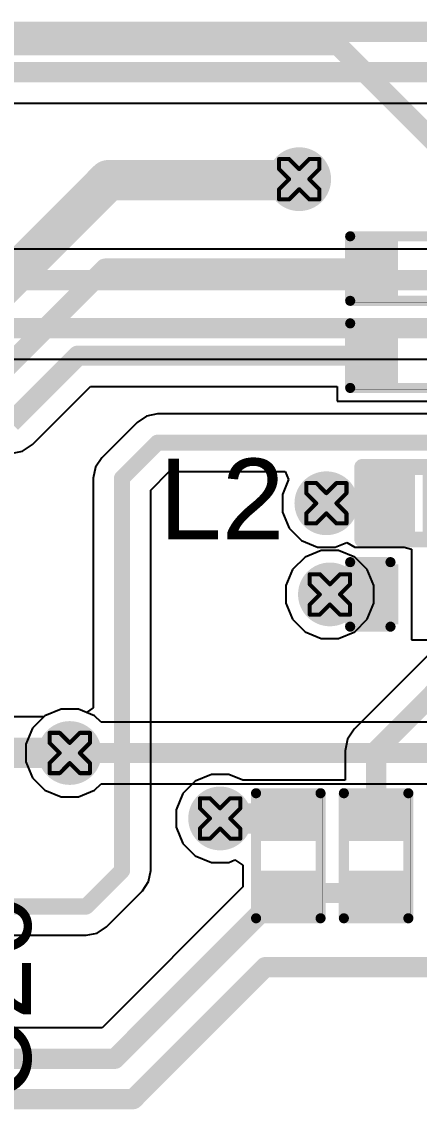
# Model space of a CAD drawing. Header units: inches. Extents: x 0 to 212, y 0 to 208.
# Drawn here: x 4.035 to 4.233, y 2.416 to 2.955 of the extents above; entities that cross this region are included whole.
import ezdxf

# ---------------------------------------------------------------- set-up
doc = ezdxf.new("R2010")
doc.units = ezdxf.units.IN
doc.header["$MEASUREMENT"] = 0
for name, color, linetype in [('Bottom Layer', 5, 'Continuous'), ('Bottom Solder', 6, 'Continuous'), ('Drill Drawing', 1, 'Continuous'), ('Top Layer', 1, 'Continuous'), ('Top Overlay', 2, 'Continuous'), ('Top Paste', 8, 'Continuous'), ('Top Solder', 216, 'Continuous'), ('Via Holes', 16, 'Continuous')]:
    doc.layers.add(name, color=color, linetype=linetype)
doc.styles.add('Arial', font='', dxfattribs={"height": 0.2})
doc.styles.get('Arial').set_extended_font_data('Arial')

# ---------------------------------------------------------------- blocks, each defined once
blk = doc.blocks.new('R___0402_35')
at = {"layer": 'Top Layer'}
for points in [[(-0.0275, -0.0125), (-0.0275, 0.0125), (-0.0095, 0.0125), (-0.0095, -0.0125)], [(0.0095, -0.0125), (0.0095, 0.0125), (0.0275, 0.0125), (0.0275, -0.0125)]]:
    blk.add_hatch(color=1, dxfattribs=at).paths.add_polyline_path(points)
at = {"layer": 'Top Paste'}
for points in [[(-0.0275, -0.0125), (-0.0275, 0.0125), (-0.0095, 0.0125), (-0.0095, -0.0125)], [(0.0095, -0.0125), (0.0095, 0.0125), (0.0275, 0.0125), (0.0275, -0.0125)]]:
    blk.add_hatch(color=8, dxfattribs=at).paths.add_polyline_path(points)
at = {"layer": 'Top Solder'}
for points in [[(-0.02967, -0.01467), (-0.02967, 0.01467), (-0.00733, 0.01467), (-0.00733, -0.01467)], [(0.00733, -0.01467), (0.00733, 0.01467), (0.02967, 0.01467), (0.02967, -0.01467)]]:
    blk.add_hatch(color=216, dxfattribs=at).paths.add_polyline_path(points)
at = {"layer": 'Top Overlay'}
for points, const_width in [([(-0.031, 0.016), (0.031, 0.016)], 0.005), ([(-0.031, -0.016), (-0.031, 0.016)], 0.005), ([(0.031, -0.016), (0.031, 0.016)], 0.005), ([(-0.031, -0.016), (0.031, -0.016)], 0.005), ([(-0.032, -0.017), (0.032, -0.017)], 0.000127)]:
    blk.add_lwpolyline(points, dxfattribs=dict(at, const_width=const_width))
for points, const_width in [([(-0.03225, 0.016, 1), (-0.02975, 0.016, 1)], 0.0025), ([(-0.03225, 0.016, 1), (-0.02975, 0.016, 1)], 0.0025), ([(0.02975, 0.016, 1), (0.03225, 0.016, 1)], 0.0025), ([(0.02975, 0.016, 1), (0.03225, 0.016, 1)], 0.0025), ([(-0.03225, -0.016, 1), (-0.02975, -0.016, 1)], 0.0025), ([(-0.03225, -0.016, 1), (-0.02975, -0.016, 1)], 0.0025), ([(0.02975, -0.016, 1), (0.03225, -0.016, 1)], 0.0025), ([(0.02975, -0.016, 1), (0.03225, -0.016, 1)], 0.0025), ([(-0.03203, -0.017, 1), (-0.03197, -0.017, 1)], 0.0000635), ([(0.03197, -0.017, 1), (0.03203, -0.017, 1)], 0.0000635)]:
    blk.add_lwpolyline(points, format="xyb", close=True, dxfattribs=dict(at, const_width=const_width))
blk = doc.blocks.new('R___0402_36')
at = {"layer": 'Top Layer'}
for points in [[(-0.0275, -0.0125), (-0.0275, 0.0125), (-0.0095, 0.0125), (-0.0095, -0.0125)], [(0.0095, -0.0125), (0.0095, 0.0125), (0.0275, 0.0125), (0.0275, -0.0125)]]:
    blk.add_hatch(color=1, dxfattribs=at).paths.add_polyline_path(points)
at = {"layer": 'Top Paste'}
for points in [[(-0.0275, -0.0125), (-0.0275, 0.0125), (-0.0095, 0.0125), (-0.0095, -0.0125)], [(0.0095, -0.0125), (0.0095, 0.0125), (0.0275, 0.0125), (0.0275, -0.0125)]]:
    blk.add_hatch(color=8, dxfattribs=at).paths.add_polyline_path(points)
at = {"layer": 'Top Solder'}
for points in [[(-0.02967, -0.01467), (-0.02967, 0.01467), (-0.00733, 0.01467), (-0.00733, -0.01467)], [(0.00733, -0.01467), (0.00733, 0.01467), (0.02967, 0.01467), (0.02967, -0.01467)]]:
    blk.add_hatch(color=216, dxfattribs=at).paths.add_polyline_path(points)
at = {"layer": 'Top Overlay'}
for points, const_width in [([(-0.031, 0.016), (0.031, 0.016)], 0.005), ([(-0.031, -0.016), (-0.031, 0.016)], 0.005), ([(0.031, -0.016), (0.031, 0.016)], 0.005), ([(-0.031, -0.016), (0.031, -0.016)], 0.005), ([(-0.032, -0.017), (0.032, -0.017)], 0.000127)]:
    blk.add_lwpolyline(points, dxfattribs=dict(at, const_width=const_width))
for points, const_width in [([(-0.03225, 0.016, 1), (-0.02975, 0.016, 1)], 0.0025), ([(-0.03225, 0.016, 1), (-0.02975, 0.016, 1)], 0.0025), ([(0.02975, 0.016, 1), (0.03225, 0.016, 1)], 0.0025), ([(0.02975, 0.016, 1), (0.03225, 0.016, 1)], 0.0025), ([(-0.03225, -0.016, 1), (-0.02975, -0.016, 1)], 0.0025), ([(-0.03225, -0.016, 1), (-0.02975, -0.016, 1)], 0.0025), ([(0.02975, -0.016, 1), (0.03225, -0.016, 1)], 0.0025), ([(0.02975, -0.016, 1), (0.03225, -0.016, 1)], 0.0025), ([(-0.03203, -0.017, 1), (-0.03197, -0.017, 1)], 0.0000635), ([(0.03197, -0.017, 1), (0.03203, -0.017, 1)], 0.0000635)]:
    blk.add_lwpolyline(points, format="xyb", close=True, dxfattribs=dict(at, const_width=const_width))
blk = doc.blocks.new('R___0402_43')
at = {"layer": 'Top Layer'}
for points in [[(-0.0275, -0.0125), (-0.0275, 0.0125), (-0.0095, 0.0125), (-0.0095, -0.0125)], [(0.0095, -0.0125), (0.0095, 0.0125), (0.0275, 0.0125), (0.0275, -0.0125)]]:
    blk.add_hatch(color=1, dxfattribs=at).paths.add_polyline_path(points)
at = {"layer": 'Top Paste'}
for points in [[(-0.0275, -0.0125), (-0.0275, 0.0125), (-0.0095, 0.0125), (-0.0095, -0.0125)], [(0.0095, -0.0125), (0.0095, 0.0125), (0.0275, 0.0125), (0.0275, -0.0125)]]:
    blk.add_hatch(color=8, dxfattribs=at).paths.add_polyline_path(points)
at = {"layer": 'Top Solder'}
for points in [[(-0.02967, -0.01467), (-0.02967, 0.01467), (-0.00733, 0.01467), (-0.00733, -0.01467)], [(0.00733, -0.01467), (0.00733, 0.01467), (0.02967, 0.01467), (0.02967, -0.01467)]]:
    blk.add_hatch(color=216, dxfattribs=at).paths.add_polyline_path(points)
at = {"layer": 'Top Overlay'}
for points, const_width in [([(-0.031, 0.016), (-0.031, -0.016)], 0.005), ([(-0.031, 0.016), (0.031, 0.016)], 0.005), ([(0.031, 0.016), (0.031, -0.016)], 0.005), ([(-0.031, -0.016), (0.031, -0.016)], 0.005), ([(-0.032, -0.017), (0.032, -0.017)], 0.000127)]:
    blk.add_lwpolyline(points, dxfattribs=dict(at, const_width=const_width))
for points, const_width in [([(-0.03225, 0.016, 1), (-0.02975, 0.016, 1)], 0.0025), ([(-0.03225, 0.016, 1), (-0.02975, 0.016, 1)], 0.0025), ([(0.02975, 0.016, 1), (0.03225, 0.016, 1)], 0.0025), ([(0.02975, 0.016, 1), (0.03225, 0.016, 1)], 0.0025), ([(-0.03225, -0.016, 1), (-0.02975, -0.016, 1)], 0.0025), ([(-0.03225, -0.016, 1), (-0.02975, -0.016, 1)], 0.0025), ([(0.02975, -0.016, 1), (0.03225, -0.016, 1)], 0.0025), ([(0.02975, -0.016, 1), (0.03225, -0.016, 1)], 0.0025), ([(-0.03203, -0.017, 1), (-0.03197, -0.017, 1)], 0.0000635), ([(0.03197, -0.017, 1), (0.03203, -0.017, 1)], 0.0000635)]:
    blk.add_lwpolyline(points, format="xyb", close=True, dxfattribs=dict(at, const_width=const_width))
blk = doc.blocks.new('R___0402_59')
at = {"layer": 'Top Layer'}
for points in [[(-0.0275, -0.0125), (-0.0275, 0.0125), (-0.0095, 0.0125), (-0.0095, -0.0125)], [(0.0095, -0.0125), (0.0095, 0.0125), (0.0275, 0.0125), (0.0275, -0.0125)]]:
    blk.add_hatch(color=1, dxfattribs=at).paths.add_polyline_path(points)
at = {"layer": 'Top Paste'}
for points in [[(-0.0275, -0.0125), (-0.0275, 0.0125), (-0.0095, 0.0125), (-0.0095, -0.0125)], [(0.0095, -0.0125), (0.0095, 0.0125), (0.0275, 0.0125), (0.0275, -0.0125)]]:
    blk.add_hatch(color=8, dxfattribs=at).paths.add_polyline_path(points)
at = {"layer": 'Top Solder'}
for points in [[(-0.02967, -0.01467), (-0.02967, 0.01467), (-0.00733, 0.01467), (-0.00733, -0.01467)], [(0.00733, -0.01467), (0.00733, 0.01467), (0.02967, 0.01467), (0.02967, -0.01467)]]:
    blk.add_hatch(color=216, dxfattribs=at).paths.add_polyline_path(points)
at = {"layer": 'Top Overlay'}
for points, const_width in [([(-0.031, 0.016), (-0.031, -0.016)], 0.005), ([(-0.031, 0.016), (0.031, 0.016)], 0.005), ([(0.031, 0.016), (0.031, -0.016)], 0.005), ([(-0.031, -0.016), (0.031, -0.016)], 0.005), ([(-0.032, -0.017), (0.032, -0.017)], 0.000127)]:
    blk.add_lwpolyline(points, dxfattribs=dict(at, const_width=const_width))
for points, const_width in [([(-0.03225, 0.016, 1), (-0.02975, 0.016, 1)], 0.0025), ([(-0.03225, 0.016, 1), (-0.02975, 0.016, 1)], 0.0025), ([(0.02975, 0.016, 1), (0.03225, 0.016, 1)], 0.0025), ([(0.02975, 0.016, 1), (0.03225, 0.016, 1)], 0.0025), ([(-0.03225, -0.016, 1), (-0.02975, -0.016, 1)], 0.0025), ([(-0.03225, -0.016, 1), (-0.02975, -0.016, 1)], 0.0025), ([(0.02975, -0.016, 1), (0.03225, -0.016, 1)], 0.0025), ([(0.02975, -0.016, 1), (0.03225, -0.016, 1)], 0.0025), ([(-0.03203, -0.017, 1), (-0.03197, -0.017, 1)], 0.0000635), ([(0.03197, -0.017, 1), (0.03203, -0.017, 1)], 0.0000635)]:
    blk.add_lwpolyline(points, format="xyb", close=True, dxfattribs=dict(at, const_width=const_width))
blk = doc.blocks.new('IND_0402_91')
at = {"layer": 'Top Layer'}
for points in [[(-0.02165, 0.01181), (-0.00591, 0.01181), (-0.00591, -0.01181), (-0.02165, -0.01181)], [(0.00591, 0.01181), (0.02165, 0.01181), (0.02165, -0.01181), (0.00591, -0.01181)]]:
    blk.add_hatch(color=1, dxfattribs=at).paths.add_polyline_path(points)
at = {"layer": 'Top Paste'}
for points in [[(-0.02165, 0.01181), (-0.00591, 0.01181), (-0.00591, -0.01181), (-0.02165, -0.01181)], [(0.00591, 0.01181), (0.02165, 0.01181), (0.02165, -0.01181), (0.00591, -0.01181)]]:
    blk.add_hatch(color=8, dxfattribs=at).paths.add_polyline_path(points)
at = {"layer": 'Top Solder'}
for points in [[(-0.02565, 0.01581), (-0.00191, 0.01581), (-0.00191, -0.01581), (-0.02565, -0.01581)], [(0.00191, 0.01581), (0.02565, 0.01581), (0.02565, -0.01581), (0.00191, -0.01581)]]:
    blk.add_hatch(color=216, dxfattribs=at).paths.add_polyline_path(points)
at = {"layer": 'Top Overlay', "const_width": 0.00787}
for points in [[(-0.028, 0.018), (-0.028, -0.018)], [(-0.012, 0.018), (-0.028, 0.018)], [(0.028, 0.018), (-0.012, 0.018)], [(0.028, 0.018), (0.028, -0.018)], [(-0.012, -0.018), (-0.028, -0.018)], [(0.028, -0.018), (-0.012, -0.018)]]:
    blk.add_lwpolyline(points, dxfattribs=at)
at = {"layer": 'Top Overlay', "const_width": 0.00394}
for points in [[(-0.02997, 0.018, 1), (-0.02603, 0.018, 1)], [(-0.02997, 0.018, 1), (-0.02603, 0.018, 1)], [(-0.01397, 0.018, 1), (-0.01003, 0.018, 1)], [(-0.01397, 0.018, 1), (-0.01003, 0.018, 1)], [(0.02603, 0.018, 1), (0.02997, 0.018, 1)], [(0.02603, 0.018, 1), (0.02997, 0.018, 1)], [(-0.02997, -0.018, 1), (-0.02603, -0.018, 1)], [(-0.02997, -0.018, 1), (-0.02603, -0.018, 1)], [(-0.01397, -0.018, 1), (-0.01003, -0.018, 1)], [(-0.01397, -0.018, 1), (-0.01003, -0.018, 1)], [(0.02603, -0.018, 1), (0.02997, -0.018, 1)], [(0.02603, -0.018, 1), (0.02997, -0.018, 1)]]:
    blk.add_lwpolyline(points, format="xyb", close=True, dxfattribs=at)
blk = doc.blocks.new('C___0402_121')
at = {"layer": 'Top Layer'}
for points in [[(-0.0275, -0.0125), (-0.0275, 0.0125), (-0.0095, 0.0125), (-0.0095, -0.0125)], [(0.0095, -0.0125), (0.0095, 0.0125), (0.0275, 0.0125), (0.0275, -0.0125)]]:
    blk.add_hatch(color=1, dxfattribs=at).paths.add_polyline_path(points)
at = {"layer": 'Top Paste'}
for points in [[(-0.0275, -0.0125), (-0.0275, 0.0125), (-0.0095, 0.0125), (-0.0095, -0.0125)], [(0.0095, -0.0125), (0.0095, 0.0125), (0.0275, 0.0125), (0.0275, -0.0125)]]:
    blk.add_hatch(color=8, dxfattribs=at).paths.add_polyline_path(points)
at = {"layer": 'Top Solder'}
for points in [[(-0.02986, -0.01486), (-0.02986, 0.01486), (-0.00714, 0.01486), (-0.00714, -0.01486)], [(0.00714, -0.01486), (0.00714, 0.01486), (0.02986, 0.01486), (0.02986, -0.01486)]]:
    blk.add_hatch(color=216, dxfattribs=at).paths.add_polyline_path(points)
at = {"layer": 'Top Overlay', "const_width": 0.005}
for points in [[(-0.011, 0.016), (-0.031, 0.016)], [(-0.031, 0.016), (-0.031, -0.016)], [(0.031, 0.016), (0.011, 0.016)], [(0.031, 0.016), (0.031, -0.016)], [(-0.011, -0.016), (-0.031, -0.016)], [(0.031, -0.016), (0.011, -0.016)]]:
    blk.add_lwpolyline(points, dxfattribs=at)
at = {"layer": 'Top Overlay', "const_width": 0.0025}
for points in [[(-0.03225, 0.016, 1), (-0.02975, 0.016, 1)], [(-0.03225, 0.016, 1), (-0.02975, 0.016, 1)], [(-0.01225, 0.016, 1), (-0.00975, 0.016, 1)], [(0.00975, 0.016, 1), (0.01225, 0.016, 1)], [(0.02975, 0.016, 1), (0.03225, 0.016, 1)], [(0.02975, 0.016, 1), (0.03225, 0.016, 1)], [(-0.03225, -0.016, 1), (-0.02975, -0.016, 1)], [(-0.03225, -0.016, 1), (-0.02975, -0.016, 1)], [(-0.01225, -0.016, 1), (-0.00975, -0.016, 1)], [(0.00975, -0.016, 1), (0.01225, -0.016, 1)], [(0.02975, -0.016, 1), (0.03225, -0.016, 1)], [(0.02975, -0.016, 1), (0.03225, -0.016, 1)]]:
    blk.add_lwpolyline(points, format="xyb", close=True, dxfattribs=at)

msp = doc.modelspace()

# ---------------------------------------------------------------- hatches: boundary and pattern name
at = {"layer": 'Bottom Layer'}
h = msp.add_hatch(color=5, dxfattribs=at)
edge = h.paths.add_edge_path()
edge.add_arc((4.1731, 2.87705), 0.01181, 0, 360)
h = msp.add_hatch(color=5, dxfattribs=at)
edge = h.paths.add_edge_path()
edge.add_arc((4.18656, 2.71639), 0.01181, 0, 360)
h = msp.add_hatch(color=5, dxfattribs=at)
edge = h.paths.add_edge_path()
edge.add_arc((4.18833, 2.6712), 0.01181, 0, 360)
h = msp.add_hatch(color=5, dxfattribs=at)
edge = h.paths.add_edge_path()
edge.add_arc((4.05927, 2.59257), 0.01181, 0, 360)
h = msp.add_hatch(color=5, dxfattribs=at)
edge = h.paths.add_edge_path()
edge.add_arc((4.13386, 2.56013), 0.01181, 0, 360)
at = {"layer": 'Bottom Solder'}
h = msp.add_hatch(color=6, dxfattribs=at)
edge = h.paths.add_edge_path()
edge.add_arc((4.1731, 2.87705), 0.01581, 0, 360)
h = msp.add_hatch(color=6, dxfattribs=at)
edge = h.paths.add_edge_path()
edge.add_arc((4.18656, 2.71639), 0.01581, 0, 360)
h = msp.add_hatch(color=6, dxfattribs=at)
edge = h.paths.add_edge_path()
edge.add_arc((4.18833, 2.6712), 0.01581, 0, 360)
h = msp.add_hatch(color=6, dxfattribs=at)
edge = h.paths.add_edge_path()
edge.add_arc((4.05927, 2.59257), 0.01581, 0, 360)
h = msp.add_hatch(color=6, dxfattribs=at)
edge = h.paths.add_edge_path()
edge.add_arc((4.13386, 2.56013), 0.01581, 0, 360)
at = {"layer": 'Top Layer'}
h = msp.add_hatch(color=1, dxfattribs=at)
edge = h.paths.add_edge_path()
edge.add_arc((4.1731, 2.87705), 0.01181, 0, 360)
h = msp.add_hatch(color=1, dxfattribs=at)
edge = h.paths.add_edge_path()
edge.add_arc((4.18656, 2.71639), 0.01181, 0, 360)
h = msp.add_hatch(color=1, dxfattribs=at)
edge = h.paths.add_edge_path()
edge.add_arc((4.18833, 2.6712), 0.01181, 0, 360)
h = msp.add_hatch(color=1, dxfattribs=at)
edge = h.paths.add_edge_path()
edge.add_arc((4.05927, 2.59257), 0.01181, 0, 360)
h = msp.add_hatch(color=1, dxfattribs=at)
edge = h.paths.add_edge_path()
edge.add_arc((4.13386, 2.56013), 0.01181, 0, 360)
at = {"layer": 'Top Solder'}
h = msp.add_hatch(color=216, dxfattribs=at)
edge = h.paths.add_edge_path()
edge.add_arc((4.1731, 2.87705), 0.01581, 0, 360)
h = msp.add_hatch(color=216, dxfattribs=at)
edge = h.paths.add_edge_path()
edge.add_arc((4.18656, 2.71639), 0.01581, 0, 360)
h = msp.add_hatch(color=216, dxfattribs=at)
edge = h.paths.add_edge_path()
edge.add_arc((4.18833, 2.6712), 0.01581, 0, 360)
h = msp.add_hatch(color=216, dxfattribs=at)
edge = h.paths.add_edge_path()
edge.add_arc((4.05927, 2.59257), 0.01581, 0, 360)
h = msp.add_hatch(color=216, dxfattribs=at)
edge = h.paths.add_edge_path()
edge.add_arc((4.13386, 2.56013), 0.01581, 0, 360)
at = {"layer": 'Via Holes'}
h = msp.add_hatch(color=7, dxfattribs=at)
edge = h.paths.add_edge_path()
edge.add_arc((4.1731, 2.87705), 0.00591, 0, 360)
h = msp.add_hatch(color=7, dxfattribs=at)
edge = h.paths.add_edge_path()
edge.add_arc((4.18656, 2.71639), 0.00591, 0, 360)
h = msp.add_hatch(color=7, dxfattribs=at)
edge = h.paths.add_edge_path()
edge.add_arc((4.18833, 2.6712), 0.00591, 0, 360)
h = msp.add_hatch(color=7, dxfattribs=at)
edge = h.paths.add_edge_path()
edge.add_arc((4.05927, 2.59257), 0.00591, 0, 360)
h = msp.add_hatch(color=7, dxfattribs=at)
edge = h.paths.add_edge_path()
edge.add_arc((4.13386, 2.56013), 0.00591, 0, 360)

# ---------------------------------------------------------------- linework, layer by layer
at = {"layer": 'Bottom Layer'}
for p, q in [((3.95674, 2.91481), (4.49312, 2.91481)), ((4.50076, 2.8423), (3.75486, 2.8423)), ((3.7272, 2.7879), (4.51209, 2.7879)), ((4.18399, 2.69301), (4.17598, 2.68969)), ((4.19267, 2.69301), (4.18399, 2.69301)), ((4.20069, 2.68969), (4.19267, 2.69301)), ((4.17598, 2.68969), (4.16984, 2.68355)), ((4.20682, 2.68355), (4.20069, 2.68969)), ((4.16984, 2.68355), (4.16652, 2.67554)), ((4.21014, 2.67554), (4.20682, 2.68355)), ((4.16652, 2.67554), (4.16652, 2.66686)), ((4.21014, 2.66686), (4.21014, 2.67554)), ((4.16652, 2.66686), (4.16984, 2.65884)), ((4.20682, 2.65884), (4.21014, 2.66686)), ((4.16984, 2.65884), (4.17598, 2.65271)), ((4.20069, 2.65271), (4.20682, 2.65884)), ((4.17598, 2.65271), (4.18399, 2.64939)), ((4.19267, 2.64939), (4.20069, 2.65271)), ((4.18399, 2.64939), (4.19267, 2.64939)), ((4.04691, 2.61106), (4.04078, 2.60493)), ((4.05493, 2.61438), (4.04691, 2.61106)), ((4.0636, 2.61438), (4.05493, 2.61438)), ((4.07162, 2.61106), (4.0636, 2.61438)), ((4.07482, 2.60787), (4.07162, 2.61106)), ((4.04078, 2.60493), (4.03745, 2.59691)), ((4.80423, 2.60787), (4.07482, 2.60787)), ((4.03745, 2.59691), (4.03745, 2.58823)), ((4.03745, 2.58823), (4.04078, 2.58022)), ((4.04078, 2.58022), (4.04691, 2.57408)), ((4.07162, 2.57408), (4.07482, 2.57728)), ((4.07482, 2.57728), (4.81057, 2.57728)), ((4.04691, 2.57408), (4.05493, 2.57076)), ((4.0636, 2.57076), (4.07162, 2.57408)), ((4.05493, 2.57076), (4.0636, 2.57076))]:
    msp.add_line(p, q, dxfattribs=at)
at = {"layer": 'Bottom Layer', "const_width": 0.01}
for points in [[(3.07053, 2.9501), (4.45478, 2.9501)], [(3.6584, 2.9301), (4.49312, 2.9301)], [(3.7393, 2.827), (4.5071, 2.827)], [(3.71165, 2.80319), (4.51209, 2.80319)], [(4.05927, 2.59257), (4.81057, 2.59257)]]:
    msp.add_lwpolyline(points, dxfattribs=at)
at = {"layer": 'Bottom Layer', "const_width": 0.005}
msp.add_lwpolyline([(4.05677, 2.59257, 1), (4.06177, 2.59257, 1)], format="xyb", close=True, dxfattribs=at)
at = {"layer": 'Drill Drawing', "const_width": 0.002}
for points in [[(4.1631, 2.88205), (4.1631, 2.88705)], [(4.1631, 2.88705), (4.1681, 2.88705)], [(4.1681, 2.88705), (4.1731, 2.88205)], [(4.1731, 2.88205), (4.1781, 2.88705)], [(4.1781, 2.88705), (4.1831, 2.88705)], [(4.1831, 2.88205), (4.1831, 2.88705)], [(4.1631, 2.88205), (4.1681, 2.87705)], [(4.1781, 2.87705), (4.1831, 2.88205)], [(4.1631, 2.87205), (4.1681, 2.87705)], [(4.1781, 2.87705), (4.1831, 2.87205)], [(4.1631, 2.86705), (4.1631, 2.87205)], [(4.1681, 2.86705), (4.1731, 2.87205)], [(4.1731, 2.87205), (4.1781, 2.86705)], [(4.1831, 2.86705), (4.1831, 2.87205)], [(4.1631, 2.86705), (4.1681, 2.86705)], [(4.1781, 2.86705), (4.1831, 2.86705)], [(4.17656, 2.72139), (4.17656, 2.72639)], [(4.17656, 2.72639), (4.18156, 2.72639)], [(4.18156, 2.72639), (4.18656, 2.72139)], [(4.18656, 2.72139), (4.19156, 2.72639)], [(4.19156, 2.72639), (4.19656, 2.72639)], [(4.19656, 2.72139), (4.19656, 2.72639)], [(4.17656, 2.72139), (4.18156, 2.71639)], [(4.17656, 2.71139), (4.18156, 2.71639)], [(4.19156, 2.71639), (4.19656, 2.72139)], [(4.19156, 2.71639), (4.19656, 2.71139)], [(4.17656, 2.70639), (4.17656, 2.71139)], [(4.18156, 2.70639), (4.18656, 2.71139)], [(4.18656, 2.71139), (4.19156, 2.70639)], [(4.19656, 2.70639), (4.19656, 2.71139)], [(4.17656, 2.70639), (4.18156, 2.70639)], [(4.19156, 2.70639), (4.19656, 2.70639)], [(4.17833, 2.6762), (4.17833, 2.6812)], [(4.17833, 2.6812), (4.18333, 2.6812)], [(4.18333, 2.6812), (4.18833, 2.6762)], [(4.18833, 2.6762), (4.19333, 2.6812)], [(4.19333, 2.6812), (4.19833, 2.6812)], [(4.19833, 2.6762), (4.19833, 2.6812)], [(4.17833, 2.6762), (4.18333, 2.6712)], [(4.19333, 2.6712), (4.19833, 2.6762)], [(4.17833, 2.6662), (4.18333, 2.6712)], [(4.19333, 2.6712), (4.19833, 2.6662)], [(4.17833, 2.6612), (4.17833, 2.6662)], [(4.18333, 2.6612), (4.18833, 2.6662)], [(4.18833, 2.6662), (4.19333, 2.6612)], [(4.19833, 2.6612), (4.19833, 2.6662)], [(4.17833, 2.6612), (4.18333, 2.6612)], [(4.19333, 2.6612), (4.19833, 2.6612)], [(4.04927, 2.59757), (4.04927, 2.60257)], [(4.04927, 2.60257), (4.05427, 2.60257)], [(4.05427, 2.60257), (4.05927, 2.59757)], [(4.05927, 2.59757), (4.06427, 2.60257)], [(4.06427, 2.60257), (4.06927, 2.60257)], [(4.06927, 2.59757), (4.06927, 2.60257)], [(4.04927, 2.59757), (4.05427, 2.59257)], [(4.04927, 2.58757), (4.05427, 2.59257)], [(4.06427, 2.59257), (4.06927, 2.59757)], [(4.06427, 2.59257), (4.06927, 2.58757)], [(4.04927, 2.58257), (4.04927, 2.58757)], [(4.05427, 2.58257), (4.05927, 2.58757)], [(4.05927, 2.58757), (4.06427, 2.58257)], [(4.06927, 2.58257), (4.06927, 2.58757)], [(4.04927, 2.58257), (4.05427, 2.58257)], [(4.06427, 2.58257), (4.06927, 2.58257)], [(4.12386, 2.56513), (4.12386, 2.57013)], [(4.12386, 2.57013), (4.12886, 2.57013)], [(4.12886, 2.57013), (4.13386, 2.56513)], [(4.13386, 2.56513), (4.13886, 2.57013)], [(4.13886, 2.57013), (4.14386, 2.57013)], [(4.14386, 2.56513), (4.14386, 2.57013)], [(4.12386, 2.56513), (4.12886, 2.56013)], [(4.12386, 2.55513), (4.12886, 2.56013)], [(4.13886, 2.56013), (4.14386, 2.56513)], [(4.13886, 2.56013), (4.14386, 2.55513)], [(4.12386, 2.55013), (4.12386, 2.55513)], [(4.12886, 2.55013), (4.13386, 2.55513)], [(4.13386, 2.55513), (4.13886, 2.55013)], [(4.14386, 2.55013), (4.14386, 2.55513)], [(4.12386, 2.55013), (4.12886, 2.55013)], [(4.13886, 2.55013), (4.14386, 2.55013)]]:
    msp.add_lwpolyline(points, dxfattribs=at)
at = {"layer": 'Drill Drawing', "const_width": 0.001}
for points in [[(4.1626, 2.88705, 1), (4.1636, 2.88705, 1)], [(4.1626, 2.88705, 1), (4.1636, 2.88705, 1)], [(4.1676, 2.88705, 1), (4.1686, 2.88705, 1)], [(4.1676, 2.88705, 1), (4.1686, 2.88705, 1)], [(4.1776, 2.88705, 1), (4.1786, 2.88705, 1)], [(4.1776, 2.88705, 1), (4.1786, 2.88705, 1)], [(4.1826, 2.88705, 1), (4.1836, 2.88705, 1)], [(4.1826, 2.88705, 1), (4.1836, 2.88705, 1)], [(4.1626, 2.88205, 1), (4.1636, 2.88205, 1)], [(4.1626, 2.88205, 1), (4.1636, 2.88205, 1)], [(4.1726, 2.88205, 1), (4.1736, 2.88205, 1)], [(4.1726, 2.88205, 1), (4.1736, 2.88205, 1)], [(4.1826, 2.88205, 1), (4.1836, 2.88205, 1)], [(4.1826, 2.88205, 1), (4.1836, 2.88205, 1)], [(4.1676, 2.87705, 1), (4.1686, 2.87705, 1)], [(4.1676, 2.87705, 1), (4.1686, 2.87705, 1)], [(4.1776, 2.87705, 1), (4.1786, 2.87705, 1)], [(4.1776, 2.87705, 1), (4.1786, 2.87705, 1)], [(4.1626, 2.87205, 1), (4.1636, 2.87205, 1)], [(4.1626, 2.87205, 1), (4.1636, 2.87205, 1)], [(4.1726, 2.87205, 1), (4.1736, 2.87205, 1)], [(4.1726, 2.87205, 1), (4.1736, 2.87205, 1)], [(4.1826, 2.87205, 1), (4.1836, 2.87205, 1)], [(4.1826, 2.87205, 1), (4.1836, 2.87205, 1)], [(4.1626, 2.86705, 1), (4.1636, 2.86705, 1)], [(4.1626, 2.86705, 1), (4.1636, 2.86705, 1)], [(4.1676, 2.86705, 1), (4.1686, 2.86705, 1)], [(4.1676, 2.86705, 1), (4.1686, 2.86705, 1)], [(4.1776, 2.86705, 1), (4.1786, 2.86705, 1)], [(4.1776, 2.86705, 1), (4.1786, 2.86705, 1)], [(4.1826, 2.86705, 1), (4.1836, 2.86705, 1)], [(4.1826, 2.86705, 1), (4.1836, 2.86705, 1)], [(4.17606, 2.72639, 1), (4.17706, 2.72639, 1)], [(4.17606, 2.72639, 1), (4.17706, 2.72639, 1)], [(4.18106, 2.72639, 1), (4.18206, 2.72639, 1)], [(4.18106, 2.72639, 1), (4.18206, 2.72639, 1)], [(4.19106, 2.72639, 1), (4.19206, 2.72639, 1)], [(4.19106, 2.72639, 1), (4.19206, 2.72639, 1)], [(4.19606, 2.72639, 1), (4.19706, 2.72639, 1)], [(4.19606, 2.72639, 1), (4.19706, 2.72639, 1)], [(4.17606, 2.72139, 1), (4.17706, 2.72139, 1)], [(4.17606, 2.72139, 1), (4.17706, 2.72139, 1)], [(4.18106, 2.71639, 1), (4.18206, 2.71639, 1)], [(4.18106, 2.71639, 1), (4.18206, 2.71639, 1)], [(4.18606, 2.72139, 1), (4.18706, 2.72139, 1)], [(4.18606, 2.72139, 1), (4.18706, 2.72139, 1)], [(4.19106, 2.71639, 1), (4.19206, 2.71639, 1)], [(4.19106, 2.71639, 1), (4.19206, 2.71639, 1)], [(4.19606, 2.72139, 1), (4.19706, 2.72139, 1)], [(4.19606, 2.72139, 1), (4.19706, 2.72139, 1)], [(4.17606, 2.71139, 1), (4.17706, 2.71139, 1)], [(4.17606, 2.71139, 1), (4.17706, 2.71139, 1)], [(4.18606, 2.71139, 1), (4.18706, 2.71139, 1)], [(4.18606, 2.71139, 1), (4.18706, 2.71139, 1)], [(4.19606, 2.71139, 1), (4.19706, 2.71139, 1)], [(4.19606, 2.71139, 1), (4.19706, 2.71139, 1)], [(4.17606, 2.70639, 1), (4.17706, 2.70639, 1)], [(4.17606, 2.70639, 1), (4.17706, 2.70639, 1)], [(4.18106, 2.70639, 1), (4.18206, 2.70639, 1)], [(4.18106, 2.70639, 1), (4.18206, 2.70639, 1)], [(4.19106, 2.70639, 1), (4.19206, 2.70639, 1)], [(4.19106, 2.70639, 1), (4.19206, 2.70639, 1)], [(4.19606, 2.70639, 1), (4.19706, 2.70639, 1)], [(4.19606, 2.70639, 1), (4.19706, 2.70639, 1)], [(4.17783, 2.6812, 1), (4.17883, 2.6812, 1)], [(4.17783, 2.6812, 1), (4.17883, 2.6812, 1)], [(4.18283, 2.6812, 1), (4.18383, 2.6812, 1)], [(4.18283, 2.6812, 1), (4.18383, 2.6812, 1)], [(4.19283, 2.6812, 1), (4.19383, 2.6812, 1)], [(4.19283, 2.6812, 1), (4.19383, 2.6812, 1)], [(4.19783, 2.6812, 1), (4.19883, 2.6812, 1)], [(4.19783, 2.6812, 1), (4.19883, 2.6812, 1)], [(4.17783, 2.6762, 1), (4.17883, 2.6762, 1)], [(4.17783, 2.6762, 1), (4.17883, 2.6762, 1)], [(4.18783, 2.6762, 1), (4.18883, 2.6762, 1)], [(4.18783, 2.6762, 1), (4.18883, 2.6762, 1)], [(4.19783, 2.6762, 1), (4.19883, 2.6762, 1)], [(4.19783, 2.6762, 1), (4.19883, 2.6762, 1)], [(4.18283, 2.6712, 1), (4.18383, 2.6712, 1)], [(4.18283, 2.6712, 1), (4.18383, 2.6712, 1)], [(4.19283, 2.6712, 1), (4.19383, 2.6712, 1)], [(4.19283, 2.6712, 1), (4.19383, 2.6712, 1)], [(4.17783, 2.6662, 1), (4.17883, 2.6662, 1)], [(4.17783, 2.6662, 1), (4.17883, 2.6662, 1)], [(4.18783, 2.6662, 1), (4.18883, 2.6662, 1)], [(4.18783, 2.6662, 1), (4.18883, 2.6662, 1)], [(4.19783, 2.6662, 1), (4.19883, 2.6662, 1)], [(4.19783, 2.6662, 1), (4.19883, 2.6662, 1)], [(4.17783, 2.6612, 1), (4.17883, 2.6612, 1)], [(4.17783, 2.6612, 1), (4.17883, 2.6612, 1)], [(4.18283, 2.6612, 1), (4.18383, 2.6612, 1)], [(4.18283, 2.6612, 1), (4.18383, 2.6612, 1)], [(4.19283, 2.6612, 1), (4.19383, 2.6612, 1)], [(4.19283, 2.6612, 1), (4.19383, 2.6612, 1)], [(4.19783, 2.6612, 1), (4.19883, 2.6612, 1)], [(4.19783, 2.6612, 1), (4.19883, 2.6612, 1)], [(4.04877, 2.60257, 1), (4.04977, 2.60257, 1)], [(4.04877, 2.60257, 1), (4.04977, 2.60257, 1)], [(4.05377, 2.60257, 1), (4.05477, 2.60257, 1)], [(4.05377, 2.60257, 1), (4.05477, 2.60257, 1)], [(4.06377, 2.60257, 1), (4.06477, 2.60257, 1)], [(4.06377, 2.60257, 1), (4.06477, 2.60257, 1)], [(4.06877, 2.60257, 1), (4.06977, 2.60257, 1)], [(4.06877, 2.60257, 1), (4.06977, 2.60257, 1)], [(4.04877, 2.59757, 1), (4.04977, 2.59757, 1)], [(4.04877, 2.59757, 1), (4.04977, 2.59757, 1)], [(4.05377, 2.59257, 1), (4.05477, 2.59257, 1)], [(4.05377, 2.59257, 1), (4.05477, 2.59257, 1)], [(4.05877, 2.59757, 1), (4.05977, 2.59757, 1)], [(4.05877, 2.59757, 1), (4.05977, 2.59757, 1)], [(4.06377, 2.59257, 1), (4.06477, 2.59257, 1)], [(4.06377, 2.59257, 1), (4.06477, 2.59257, 1)], [(4.06877, 2.59757, 1), (4.06977, 2.59757, 1)], [(4.06877, 2.59757, 1), (4.06977, 2.59757, 1)], [(4.04877, 2.58757, 1), (4.04977, 2.58757, 1)], [(4.04877, 2.58757, 1), (4.04977, 2.58757, 1)], [(4.05877, 2.58757, 1), (4.05977, 2.58757, 1)], [(4.05877, 2.58757, 1), (4.05977, 2.58757, 1)], [(4.06877, 2.58757, 1), (4.06977, 2.58757, 1)], [(4.06877, 2.58757, 1), (4.06977, 2.58757, 1)], [(4.04877, 2.58257, 1), (4.04977, 2.58257, 1)], [(4.04877, 2.58257, 1), (4.04977, 2.58257, 1)], [(4.05377, 2.58257, 1), (4.05477, 2.58257, 1)], [(4.05377, 2.58257, 1), (4.05477, 2.58257, 1)], [(4.06377, 2.58257, 1), (4.06477, 2.58257, 1)], [(4.06377, 2.58257, 1), (4.06477, 2.58257, 1)], [(4.06877, 2.58257, 1), (4.06977, 2.58257, 1)], [(4.06877, 2.58257, 1), (4.06977, 2.58257, 1)], [(4.12336, 2.57013, 1), (4.12436, 2.57013, 1)], [(4.12336, 2.57013, 1), (4.12436, 2.57013, 1)], [(4.12836, 2.57013, 1), (4.12936, 2.57013, 1)], [(4.12836, 2.57013, 1), (4.12936, 2.57013, 1)], [(4.13836, 2.57013, 1), (4.13936, 2.57013, 1)], [(4.13836, 2.57013, 1), (4.13936, 2.57013, 1)], [(4.14336, 2.57013, 1), (4.14436, 2.57013, 1)], [(4.14336, 2.57013, 1), (4.14436, 2.57013, 1)], [(4.12336, 2.56513, 1), (4.12436, 2.56513, 1)], [(4.12336, 2.56513, 1), (4.12436, 2.56513, 1)], [(4.12836, 2.56013, 1), (4.12936, 2.56013, 1)], [(4.12836, 2.56013, 1), (4.12936, 2.56013, 1)], [(4.13336, 2.56513, 1), (4.13436, 2.56513, 1)], [(4.13336, 2.56513, 1), (4.13436, 2.56513, 1)], [(4.13836, 2.56013, 1), (4.13936, 2.56013, 1)], [(4.13836, 2.56013, 1), (4.13936, 2.56013, 1)], [(4.14336, 2.56513, 1), (4.14436, 2.56513, 1)], [(4.14336, 2.56513, 1), (4.14436, 2.56513, 1)], [(4.12336, 2.55513, 1), (4.12436, 2.55513, 1)], [(4.12336, 2.55513, 1), (4.12436, 2.55513, 1)], [(4.13336, 2.55513, 1), (4.13436, 2.55513, 1)], [(4.13336, 2.55513, 1), (4.13436, 2.55513, 1)], [(4.14336, 2.55513, 1), (4.14436, 2.55513, 1)], [(4.14336, 2.55513, 1), (4.14436, 2.55513, 1)], [(4.12336, 2.55013, 1), (4.12436, 2.55013, 1)], [(4.12336, 2.55013, 1), (4.12436, 2.55013, 1)], [(4.12836, 2.55013, 1), (4.12936, 2.55013, 1)], [(4.12836, 2.55013, 1), (4.12936, 2.55013, 1)], [(4.13836, 2.55013, 1), (4.13936, 2.55013, 1)], [(4.13836, 2.55013, 1), (4.13936, 2.55013, 1)], [(4.14336, 2.55013, 1), (4.14436, 2.55013, 1)], [(4.14336, 2.55013, 1), (4.14436, 2.55013, 1)]]:
    msp.add_lwpolyline(points, format="xyb", close=True, dxfattribs=at)
at = {"layer": 'Top Layer'}
for p, q in [((4.04084, 2.74551), (4.06959, 2.77427)), ((4.06959, 2.77427), (4.19189, 2.77427)), ((4.19189, 2.77427), (4.19189, 2.76706)), ((4.19189, 2.76706), (4.26689, 2.76706)), ((4.10274, 2.76066), (4.09728, 2.75957)), ((4.28867, 2.76066), (4.10274, 2.76066)), ((4.10274, 2.76066), (4.10274, 2.76066)), ((4.09265, 2.75648), (4.0751, 2.73893)), ((4.09728, 2.75957), (4.09265, 2.75648)), ((4.09265, 2.75648), (4.09265, 2.75648)), ((4.03587, 2.7422), (4.04084, 2.74551)), ((4.03002, 2.74104), (4.03587, 2.7422)), ((4.0751, 2.73893), (4.07201, 2.7343)), ((4.07201, 2.7343), (4.07092, 2.72884)), ((4.07092, 2.72884), (4.07092, 2.72884)), ((4.07092, 2.72884), (4.07092, 2.61495)), ((4.09947, 2.72292), (4.10865, 2.73211)), ((4.10865, 2.73211), (4.1662, 2.73211)), ((4.1678, 2.72811), (4.16475, 2.72073)), ((4.1662, 2.73211), (4.1678, 2.72811)), ((4.09947, 2.53428), (4.09947, 2.72292)), ((4.16475, 2.72073), (4.16475, 2.71205)), ((4.16475, 2.71205), (4.16807, 2.70404)), ((4.16807, 2.70404), (4.1742, 2.6979)), ((4.1742, 2.6979), (4.18222, 2.69458)), ((4.1909, 2.69458), (4.19674, 2.697)), ((4.19674, 2.697), (4.20074, 2.69458)), ((4.18222, 2.69458), (4.1909, 2.69458)), ((4.20074, 2.69458), (4.20074, 2.69458)), ((4.20074, 2.69458), (4.22524, 2.69458)), ((4.22524, 2.69458), (4.22888, 2.6937)), ((4.22888, 2.6937), (4.22888, 2.6487)), ((4.22888, 2.6487), (4.23945, 2.6487)), ((4.24098, 2.645), (4.20044, 2.60446)), ((4.07092, 2.61495), (4.06759, 2.61273)), ((4.04634, 2.6105), (3.98495, 2.6105)), ((4.04691, 2.61106), (4.04634, 2.6105)), ((4.05493, 2.61438), (4.04691, 2.61106)), ((4.0636, 2.61438), (4.05493, 2.61438)), ((4.06759, 2.61273), (4.0636, 2.61438)), ((4.20044, 2.60446), (4.19713, 2.5995)), ((4.19713, 2.5995), (4.19596, 2.59365)), ((4.19596, 2.59365), (4.19596, 2.57913)), ((4.12151, 2.57862), (4.11537, 2.57249)), ((4.12952, 2.58194), (4.12151, 2.57862)), ((4.1382, 2.58194), (4.12952, 2.58194)), ((4.14511, 2.57908), (4.1382, 2.58194)), ((4.14519, 2.57913), (4.14511, 2.57908)), ((4.19596, 2.57913), (4.14519, 2.57913)), ((4.14519, 2.57913), (4.14519, 2.57913)), ((4.11537, 2.57249), (4.11205, 2.56447)), ((4.11205, 2.56447), (4.11205, 2.55579)), ((4.11205, 2.55579), (4.11537, 2.54778)), ((4.11537, 2.54778), (4.12151, 2.54164)), ((4.12151, 2.54164), (4.12952, 2.53832)), ((4.1382, 2.53832), (4.14119, 2.53956)), ((4.14119, 2.53956), (4.14519, 2.53689)), ((4.09838, 2.52881), (4.09947, 2.53428)), ((4.09947, 2.53428), (4.09947, 2.53428)), ((4.12952, 2.53832), (4.1382, 2.53832)), ((4.14519, 2.53689), (4.14519, 2.52617)), ((4.09529, 2.52418), (4.09838, 2.52881)), ((4.14519, 2.52617), (4.07527, 2.45625)), ((4.07747, 2.50637), (4.09529, 2.52418)), ((4.09529, 2.52418), (4.09529, 2.52418)), ((3.98662, 2.50219), (4.06738, 2.50219)), ((4.06738, 2.50219), (4.07284, 2.50327)), ((4.06738, 2.50219), (4.06738, 2.50219)), ((4.07284, 2.50327), (4.07747, 2.50637)), ((4.07527, 2.45625), (3.72216, 2.45625))]:
    msp.add_line(p, q, dxfattribs=at)
for points, const_width in [([(3.96575, 2.94347), (4.19225, 2.94347)], 0.01), ([(4.19225, 2.94347), (4.33029, 2.80544)], 0.01), ([(4.01089, 2.80905), (4.07841, 2.87656)], 0.02), ([(4.07841, 2.87656), (4.17261, 2.87656)], 0.02), ([(4.17261, 2.87656), (4.1731, 2.87705)], 0.02), ([(4.02043, 2.77633), (4.07684, 2.83274)], 0.01), ([(4.07684, 2.83274), (4.21089, 2.83274)], 0.01), ([(4.03002, 2.75633), (4.06325, 2.78956)], 0.01), ([(4.06325, 2.78956), (4.21089, 2.78956)], 0.01), ([(4.0852, 2.72884), (4.10274, 2.74638)], 0.008), ([(4.10274, 2.74638), (4.35333, 2.74638)], 0.008), ([(4.0852, 2.53428), (4.0852, 2.72884)], 0.008), ([(4.18656, 2.71639), (4.21861, 2.71639)], 0.015), ([(4.21126, 2.59365), (4.32462, 2.70701)], 0.01), ([(4.18833, 2.6712), (4.21088, 2.6712)], 0.015), ([(3.96253, 2.59265), (4.05919, 2.59265)], 0.015), ([(4.05919, 2.59265), (4.05927, 2.59257)], 0.015), ([(4.21126, 2.56013), (4.21126, 2.59365)], 0.01), ([(4.13386, 2.56013), (4.16769, 2.56013)], 0.015), ([(4.06738, 2.51646), (4.0852, 2.53428)], 0.008), ([(4.08161, 2.44096), (4.15978, 2.51913)], 0.01), ([(4.15978, 2.51913), (4.16019, 2.51913)], 0.01), ([(4.16019, 2.51913), (4.16378, 2.52272)], 0.01), ([(4.16378, 2.52272), (4.16378, 2.52313)], 0.01), ([(4.16769, 2.52313), (4.21125, 2.52313)], 0.01), ([(3.96261, 2.51646), (4.06738, 2.51646)], 0.008), ([(4.09077, 2.42096), (4.15622, 2.48641)], 0.01), ([(4.15622, 2.48641), (4.25443, 2.48641)], 0.01), ([(3.71583, 2.44096), (4.08161, 2.44096)], 0.01), ([(3.6619, 2.42096), (4.09077, 2.42096)], 0.01)]:
    msp.add_lwpolyline(points, dxfattribs=dict(at, const_width=const_width))
for points, const_width in [([(4.18975, 2.94347, 1), (4.19475, 2.94347, 1)], 0.005), ([(4.18975, 2.94347, 1), (4.19475, 2.94347, 1)], 0.005), ([(4.07341, 2.87656, 1), (4.08341, 2.87656, 1)], 0.01), ([(4.07341, 2.87656, 1), (4.08341, 2.87656, 1)], 0.01), ([(4.16761, 2.87656, 1), (4.17761, 2.87656, 1)], 0.01), ([(4.16761, 2.87656, 1), (4.17761, 2.87656, 1)], 0.01), ([(4.1681, 2.87705, 1), (4.1781, 2.87705, 1)], 0.01), ([(4.07434, 2.83274, 1), (4.07934, 2.83274, 1)], 0.005), ([(4.07434, 2.83274, 1), (4.07934, 2.83274, 1)], 0.005), ([(4.20839, 2.83274, 1), (4.21339, 2.83274, 1)], 0.005), ([(4.06075, 2.78956, 1), (4.06575, 2.78956, 1)], 0.005), ([(4.06075, 2.78956, 1), (4.06575, 2.78956, 1)], 0.005), ([(4.20839, 2.78956, 1), (4.21339, 2.78956, 1)], 0.005), ([(4.10074, 2.74638, 1), (4.10474, 2.74638, 1)], 0.004), ([(4.10074, 2.74638, 1), (4.10474, 2.74638, 1)], 0.004), ([(4.0832, 2.72884, 1), (4.0872, 2.72884, 1)], 0.004), ([(4.0832, 2.72884, 1), (4.0872, 2.72884, 1)], 0.004), ([(4.18281, 2.71639, 1), (4.19031, 2.71639, 1)], 0.0075), ([(4.21486, 2.71639, 1), (4.22236, 2.71639, 1)], 0.0075), ([(4.18458, 2.6712, 1), (4.19208, 2.6712, 1)], 0.0075), ([(4.20713, 2.6712, 1), (4.21463, 2.6712, 1)], 0.0075), ([(4.05544, 2.59265, 1), (4.06294, 2.59265, 1)], 0.0075), ([(4.05544, 2.59265, 1), (4.06294, 2.59265, 1)], 0.0075), ([(4.05552, 2.59257, 1), (4.06302, 2.59257, 1)], 0.0075), ([(4.20876, 2.59365, 1), (4.21376, 2.59365, 1)], 0.005), ([(4.20876, 2.59365, 1), (4.21376, 2.59365, 1)], 0.005), ([(4.13011, 2.56013, 1), (4.13761, 2.56013, 1)], 0.0075), ([(4.16394, 2.56013, 1), (4.17144, 2.56013, 1)], 0.0075), ([(4.20876, 2.56013, 1), (4.21376, 2.56013, 1)], 0.005), ([(4.0832, 2.53428, 1), (4.0872, 2.53428, 1)], 0.004), ([(4.0832, 2.53428, 1), (4.0872, 2.53428, 1)], 0.004), ([(4.15728, 2.51913, 1), (4.16228, 2.51913, 1)], 0.005), ([(4.15728, 2.51913, 1), (4.16228, 2.51913, 1)], 0.005), ([(4.15769, 2.51913, 1), (4.16269, 2.51913, 1)], 0.005), ([(4.15769, 2.51913, 1), (4.16269, 2.51913, 1)], 0.005), ([(4.16128, 2.52313, 1), (4.16628, 2.52313, 1)], 0.005), ([(4.16128, 2.52272, 1), (4.16628, 2.52272, 1)], 0.005), ([(4.16128, 2.52272, 1), (4.16628, 2.52272, 1)], 0.005), ([(4.16519, 2.52313, 1), (4.17019, 2.52313, 1)], 0.005), ([(4.20875, 2.52313, 1), (4.21375, 2.52313, 1)], 0.005), ([(4.06538, 2.51646, 1), (4.06938, 2.51646, 1)], 0.004), ([(4.06538, 2.51646, 1), (4.06938, 2.51646, 1)], 0.004), ([(4.15372, 2.48641, 1), (4.15872, 2.48641, 1)], 0.005), ([(4.15372, 2.48641, 1), (4.15872, 2.48641, 1)], 0.005), ([(4.07911, 2.44096, 1), (4.08411, 2.44096, 1)], 0.005), ([(4.07911, 2.44096, 1), (4.08411, 2.44096, 1)], 0.005), ([(4.08827, 2.42096, 1), (4.09327, 2.42096, 1)], 0.005), ([(4.08827, 2.42096, 1), (4.09327, 2.42096, 1)], 0.005)]:
    msp.add_lwpolyline(points, format="xyb", close=True, dxfattribs=dict(at, const_width=const_width))

# ---------------------------------------------------------------- block references
for name, p in [('R___0402_36', (4.22939, 2.83274)), ('R___0402_35', (4.22939, 2.78956))]:
    msp.add_blockref(name, p)
for name, p, rotation in [('IND_0402_91', (4.23239, 2.71639), 180), ('C___0402_121', (4.22938, 2.6712), 180), ('R___0402_43', (4.16769, 2.54163), 90), ('R___0402_59', (4.21125, 2.54163), 90)]:
    msp.add_blockref(name, p, dxfattribs=dict(rotation=rotation))

# ---------------------------------------------------------------- texts
at = {"layer": 'Top Overlay', "style": 'Arial'}
msp.add_text('L2', height=0.04, dxfattribs=at).set_placement((4.10364, 2.69852))
msp.add_text('C20', height=0.04, rotation=90, dxfattribs=at).set_placement((4.03999, 2.41979))

doc.saveas('drawing.dxf')
